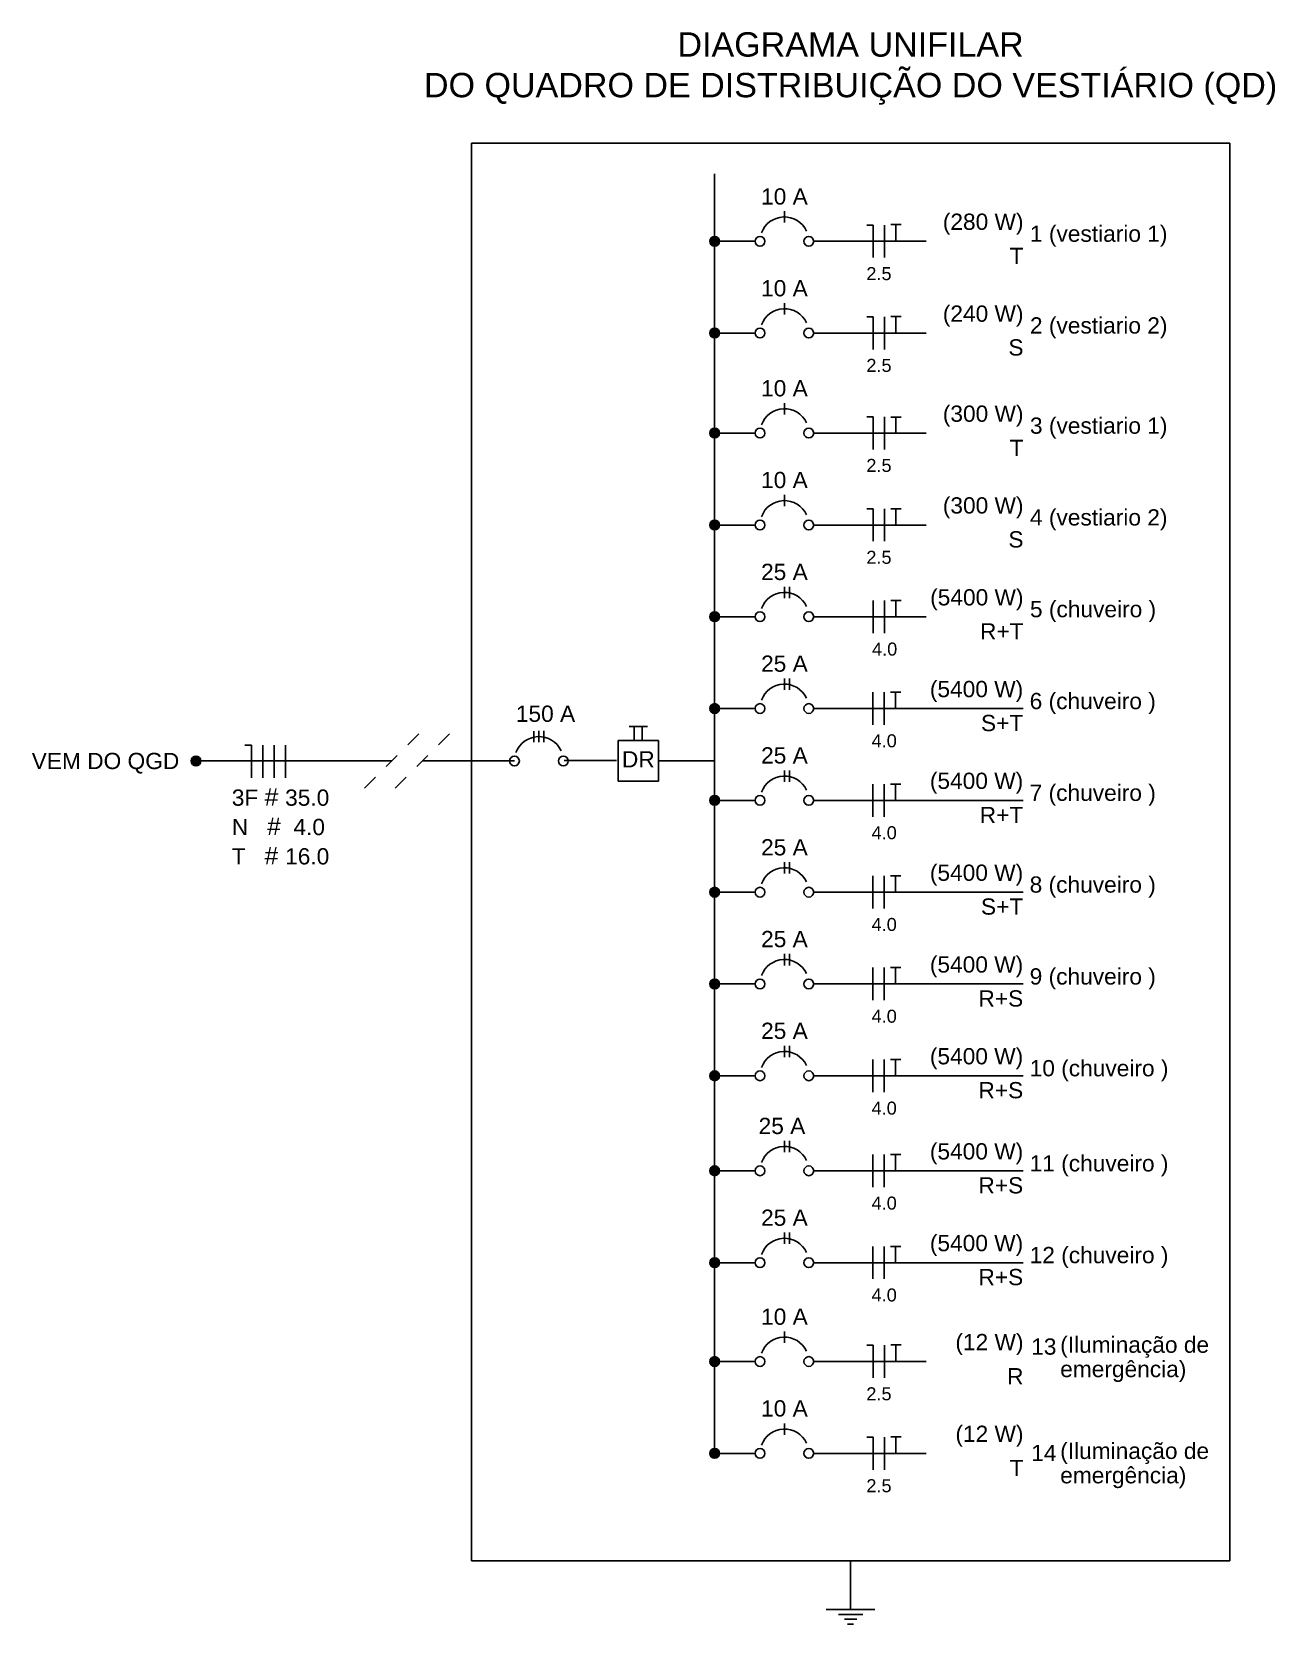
# Model space of a CAD drawing. Header units: inches. Extents: x 3 to 194, y 29 to 128.
# Drawn here: x 83.88 to 91.98, y 70.36 to 80.74 of the extents above; entities that cross this region are included whole.
import ezdxf

# ---------------------------------------------------------------- set-up
doc = ezdxf.new("R2010")
doc.units = ezdxf.units.IN
doc.header["$MEASUREMENT"] = 0
doc.linetypes.add('CONTINU', pattern=[0])
doc.linetypes.add('DASHDOT2', pattern=[0.5, 0.25, -0.125, 0, -0.125])
for name, color, linetype in [('DI-Barramento', 6, 'Continuous'), ('DI-Disjuntor', 1, 'Continuous'), ('DI-Fios', 3, 'Continuous'), ('DI-Linhas_do_diagrama', 9, 'Continuous'), ('DI-Textos_do_diagrama', 7, 'Continuous'), ('DI-Textos_do_quadro', 2, 'Continuous'), ('DI-Título_do_quadro', 1, 'Continuous'), ('EL-Condutos', 2, 'Continuous'), ('P-SIMBOL', 5, 'Continuous')]:
    doc.layers.add(name, color=color, linetype=linetype)
doc.styles.add('ARIAL', font='arial.ttf')

msp = doc.modelspace()

# ---------------------------------------------------------------- hatches: boundary and pattern name
at = {"layer": 'DI-Linhas_do_diagrama', "linetype": 'Continuous'}
for points in [[(88.363, 79.374), (88.363, 79.377), (88.363, 79.38), (88.362, 79.382), (88.361, 79.385), (88.36, 79.388), (88.359, 79.39), (88.358, 79.392), (88.356, 79.395), (88.354, 79.397), (88.352, 79.399), (88.35, 79.4), (88.347, 79.402), (88.345, 79.403), (88.342, 79.404), (88.34, 79.405), (88.337, 79.406), (88.334, 79.406), (88.332, 79.406), (88.329, 79.406), (88.326, 79.406), (88.323, 79.405), (88.321, 79.404), (88.318, 79.403), (88.316, 79.402), (88.313, 79.4), (88.311, 79.399), (88.309, 79.397), (88.307, 79.395), (88.305, 79.392), (88.304, 79.39), (88.303, 79.388), (88.302, 79.385), (88.301, 79.382), (88.3, 79.38), (88.3, 79.377), (88.3, 79.374), (88.332, 79.374)], [(88.3, 79.374), (88.3, 79.371), (88.3, 79.369), (88.301, 79.366), (88.302, 79.363), (88.303, 79.361), (88.304, 79.358), (88.305, 79.356), (88.307, 79.354), (88.309, 79.352), (88.311, 79.35), (88.313, 79.348), (88.316, 79.347), (88.318, 79.345), (88.321, 79.344), (88.323, 79.344), (88.326, 79.343), (88.329, 79.343), (88.332, 79.342), (88.334, 79.343), (88.337, 79.343), (88.34, 79.344), (88.342, 79.344), (88.345, 79.345), (88.347, 79.347), (88.35, 79.348), (88.352, 79.35), (88.354, 79.352), (88.356, 79.354), (88.358, 79.356), (88.359, 79.358), (88.36, 79.361), (88.361, 79.363), (88.362, 79.366), (88.363, 79.369), (88.363, 79.371), (88.363, 79.374), (88.332, 79.374)], [(88.363, 78.776), (88.363, 78.779), (88.363, 78.781), (88.362, 78.784), (88.361, 78.787), (88.36, 78.789), (88.359, 78.792), (88.358, 78.794), (88.356, 78.796), (88.354, 78.798), (88.352, 78.8), (88.35, 78.802), (88.347, 78.803), (88.345, 78.805), (88.342, 78.806), (88.34, 78.807), (88.337, 78.807), (88.334, 78.808), (88.332, 78.808), (88.329, 78.808), (88.326, 78.807), (88.323, 78.807), (88.321, 78.806), (88.318, 78.805), (88.316, 78.803), (88.313, 78.802), (88.311, 78.8), (88.309, 78.798), (88.307, 78.796), (88.305, 78.794), (88.304, 78.792), (88.303, 78.789), (88.302, 78.787), (88.301, 78.784), (88.3, 78.781), (88.3, 78.779), (88.3, 78.776), (88.332, 78.776)], [(88.3, 78.776), (88.3, 78.773), (88.3, 78.77), (88.301, 78.768), (88.302, 78.765), (88.303, 78.762), (88.304, 78.76), (88.305, 78.758), (88.307, 78.755), (88.309, 78.753), (88.311, 78.752), (88.313, 78.75), (88.316, 78.748), (88.318, 78.747), (88.321, 78.746), (88.323, 78.745), (88.326, 78.745), (88.329, 78.744), (88.332, 78.744), (88.334, 78.744), (88.337, 78.745), (88.34, 78.745), (88.342, 78.746), (88.345, 78.747), (88.347, 78.748), (88.35, 78.75), (88.352, 78.752), (88.354, 78.753), (88.356, 78.755), (88.358, 78.758), (88.359, 78.76), (88.36, 78.762), (88.361, 78.765), (88.362, 78.768), (88.363, 78.77), (88.363, 78.773), (88.363, 78.776), (88.332, 78.776)], [(88.363, 78.124), (88.363, 78.126), (88.363, 78.129), (88.362, 78.132), (88.361, 78.135), (88.36, 78.137), (88.359, 78.14), (88.358, 78.142), (88.356, 78.144), (88.354, 78.146), (88.352, 78.148), (88.35, 78.15), (88.347, 78.151), (88.345, 78.152), (88.342, 78.154), (88.34, 78.154), (88.337, 78.155), (88.334, 78.155), (88.332, 78.155), (88.329, 78.155), (88.326, 78.155), (88.323, 78.154), (88.321, 78.154), (88.318, 78.152), (88.316, 78.151), (88.313, 78.15), (88.311, 78.148), (88.309, 78.146), (88.307, 78.144), (88.305, 78.142), (88.304, 78.14), (88.303, 78.137), (88.302, 78.135), (88.301, 78.132), (88.3, 78.129), (88.3, 78.126), (88.3, 78.124), (88.332, 78.124)], [(88.3, 78.124), (88.3, 78.121), (88.3, 78.118), (88.301, 78.115), (88.302, 78.113), (88.303, 78.11), (88.304, 78.108), (88.305, 78.105), (88.307, 78.103), (88.309, 78.101), (88.311, 78.099), (88.313, 78.098), (88.316, 78.096), (88.318, 78.095), (88.321, 78.094), (88.323, 78.093), (88.326, 78.092), (88.329, 78.092), (88.332, 78.092), (88.334, 78.092), (88.337, 78.092), (88.34, 78.093), (88.342, 78.094), (88.345, 78.095), (88.347, 78.096), (88.35, 78.098), (88.352, 78.099), (88.354, 78.101), (88.356, 78.103), (88.358, 78.105), (88.359, 78.108), (88.36, 78.11), (88.361, 78.113), (88.362, 78.115), (88.363, 78.118), (88.363, 78.121), (88.363, 78.124), (88.332, 78.124)], [(88.363, 77.525), (88.363, 77.528), (88.363, 77.531), (88.362, 77.534), (88.361, 77.536), (88.36, 77.539), (88.359, 77.541), (88.358, 77.544), (88.356, 77.546), (88.354, 77.548), (88.352, 77.55), (88.35, 77.551), (88.347, 77.553), (88.345, 77.554), (88.342, 77.555), (88.34, 77.556), (88.337, 77.557), (88.334, 77.557), (88.332, 77.557), (88.329, 77.557), (88.326, 77.557), (88.323, 77.556), (88.321, 77.555), (88.318, 77.554), (88.316, 77.553), (88.313, 77.551), (88.311, 77.55), (88.309, 77.548), (88.307, 77.546), (88.305, 77.544), (88.304, 77.541), (88.303, 77.539), (88.302, 77.536), (88.301, 77.534), (88.3, 77.531), (88.3, 77.528), (88.3, 77.525), (88.332, 77.525)], [(88.3, 77.525), (88.3, 77.523), (88.3, 77.52), (88.301, 77.517), (88.302, 77.514), (88.303, 77.512), (88.304, 77.509), (88.305, 77.507), (88.307, 77.505), (88.309, 77.503), (88.311, 77.501), (88.313, 77.499), (88.316, 77.498), (88.318, 77.497), (88.321, 77.495), (88.323, 77.495), (88.326, 77.494), (88.329, 77.494), (88.332, 77.494), (88.334, 77.494), (88.337, 77.494), (88.34, 77.495), (88.342, 77.495), (88.345, 77.497), (88.347, 77.498), (88.35, 77.499), (88.352, 77.501), (88.354, 77.503), (88.356, 77.505), (88.358, 77.507), (88.359, 77.509), (88.36, 77.512), (88.361, 77.514), (88.362, 77.517), (88.363, 77.52), (88.363, 77.523), (88.363, 77.525), (88.332, 77.525)], [(88.363, 76.927), (88.363, 76.93), (88.363, 76.933), (88.362, 76.935), (88.361, 76.938), (88.36, 76.94), (88.359, 76.943), (88.358, 76.945), (88.356, 76.947), (88.354, 76.949), (88.352, 76.951), (88.35, 76.953), (88.347, 76.955), (88.345, 76.956), (88.342, 76.957), (88.34, 76.958), (88.337, 76.958), (88.334, 76.959), (88.332, 76.959), (88.329, 76.959), (88.326, 76.958), (88.323, 76.958), (88.321, 76.957), (88.318, 76.956), (88.316, 76.955), (88.313, 76.953), (88.311, 76.951), (88.309, 76.949), (88.307, 76.947), (88.305, 76.945), (88.304, 76.943), (88.303, 76.94), (88.302, 76.938), (88.301, 76.935), (88.3, 76.933), (88.3, 76.93), (88.3, 76.927), (88.332, 76.927)], [(88.3, 76.927), (88.3, 76.924), (88.3, 76.921), (88.301, 76.919), (88.302, 76.916), (88.303, 76.914), (88.304, 76.911), (88.305, 76.909), (88.307, 76.907), (88.309, 76.905), (88.311, 76.903), (88.313, 76.901), (88.316, 76.9), (88.318, 76.898), (88.321, 76.897), (88.323, 76.896), (88.326, 76.896), (88.329, 76.895), (88.332, 76.895), (88.334, 76.895), (88.337, 76.896), (88.34, 76.896), (88.342, 76.897), (88.345, 76.898), (88.347, 76.9), (88.35, 76.901), (88.352, 76.903), (88.354, 76.905), (88.356, 76.907), (88.358, 76.909), (88.359, 76.911), (88.36, 76.914), (88.361, 76.916), (88.362, 76.919), (88.363, 76.921), (88.363, 76.924), (88.363, 76.927), (88.332, 76.927)], [(88.363, 76.329), (88.363, 76.331), (88.363, 76.334), (88.362, 76.337), (88.361, 76.34), (88.36, 76.342), (88.359, 76.345), (88.358, 76.347), (88.356, 76.349), (88.354, 76.351), (88.352, 76.353), (88.35, 76.355), (88.347, 76.356), (88.345, 76.357), (88.342, 76.359), (88.34, 76.359), (88.337, 76.36), (88.334, 76.36), (88.332, 76.36), (88.329, 76.36), (88.326, 76.36), (88.323, 76.359), (88.321, 76.359), (88.318, 76.357), (88.316, 76.356), (88.313, 76.355), (88.311, 76.353), (88.309, 76.351), (88.307, 76.349), (88.305, 76.347), (88.304, 76.345), (88.303, 76.342), (88.302, 76.34), (88.301, 76.337), (88.3, 76.334), (88.3, 76.331), (88.3, 76.329), (88.332, 76.329)], [(88.3, 76.329), (88.3, 76.326), (88.3, 76.323), (88.301, 76.32), (88.302, 76.318), (88.303, 76.315), (88.304, 76.313), (88.305, 76.31), (88.307, 76.308), (88.309, 76.306), (88.311, 76.304), (88.313, 76.303), (88.316, 76.301), (88.318, 76.3), (88.321, 76.299), (88.323, 76.298), (88.326, 76.297), (88.329, 76.297), (88.332, 76.297), (88.334, 76.297), (88.337, 76.297), (88.34, 76.298), (88.342, 76.299), (88.345, 76.3), (88.347, 76.301), (88.35, 76.303), (88.352, 76.304), (88.354, 76.306), (88.356, 76.308), (88.358, 76.31), (88.359, 76.313), (88.36, 76.315), (88.361, 76.318), (88.362, 76.32), (88.363, 76.323), (88.363, 76.326), (88.363, 76.329), (88.332, 76.329)], [(84.984, 75.987), (84.984, 75.99), (84.984, 75.993), (84.983, 75.995), (84.982, 75.998), (84.981, 76.001), (84.98, 76.003), (84.979, 76.005), (84.977, 76.008), (84.975, 76.01), (84.973, 76.011), (84.971, 76.013), (84.969, 76.015), (84.966, 76.016), (84.963, 76.017), (84.961, 76.018), (84.958, 76.018), (84.955, 76.019), (84.953, 76.019), (84.95, 76.019), (84.947, 76.018), (84.944, 76.018), (84.942, 76.017), (84.939, 76.016), (84.937, 76.015), (84.934, 76.013), (84.932, 76.011), (84.93, 76.01), (84.928, 76.008), (84.927, 76.005), (84.925, 76.003), (84.924, 76.001), (84.923, 75.998), (84.922, 75.995), (84.921, 75.993), (84.921, 75.99), (84.921, 75.987), (84.953, 75.987)], [(84.921, 75.987), (84.921, 75.984), (84.921, 75.982), (84.922, 75.979), (84.923, 75.976), (84.924, 75.974), (84.925, 75.971), (84.927, 75.969), (84.928, 75.967), (84.93, 75.965), (84.932, 75.963), (84.934, 75.961), (84.937, 75.96), (84.939, 75.958), (84.942, 75.957), (84.944, 75.956), (84.947, 75.956), (84.95, 75.956), (84.953, 75.955), (84.955, 75.956), (84.958, 75.956), (84.961, 75.956), (84.963, 75.957), (84.966, 75.958), (84.969, 75.96), (84.971, 75.961), (84.973, 75.963), (84.975, 75.965), (84.977, 75.967), (84.979, 75.969), (84.98, 75.971), (84.981, 75.974), (84.982, 75.976), (84.983, 75.979), (84.984, 75.982), (84.984, 75.984), (84.984, 75.987), (84.953, 75.987)], [(88.363, 75.73), (88.363, 75.733), (88.363, 75.736), (88.362, 75.739), (88.361, 75.741), (88.36, 75.744), (88.359, 75.746), (88.358, 75.749), (88.356, 75.751), (88.354, 75.753), (88.352, 75.755), (88.35, 75.756), (88.347, 75.758), (88.345, 75.759), (88.342, 75.76), (88.34, 75.761), (88.337, 75.762), (88.334, 75.762), (88.332, 75.762), (88.329, 75.762), (88.326, 75.762), (88.323, 75.761), (88.321, 75.76), (88.318, 75.759), (88.316, 75.758), (88.313, 75.756), (88.311, 75.755), (88.309, 75.753), (88.307, 75.751), (88.305, 75.749), (88.304, 75.746), (88.303, 75.744), (88.302, 75.741), (88.301, 75.739), (88.3, 75.736), (88.3, 75.733), (88.3, 75.73), (88.332, 75.73)], [(88.3, 75.73), (88.3, 75.728), (88.3, 75.725), (88.301, 75.722), (88.302, 75.719), (88.303, 75.717), (88.304, 75.714), (88.305, 75.712), (88.307, 75.71), (88.309, 75.708), (88.311, 75.706), (88.313, 75.704), (88.316, 75.703), (88.318, 75.702), (88.321, 75.7), (88.323, 75.7), (88.326, 75.699), (88.329, 75.699), (88.332, 75.699), (88.334, 75.699), (88.337, 75.699), (88.34, 75.7), (88.342, 75.7), (88.345, 75.702), (88.347, 75.703), (88.35, 75.704), (88.352, 75.706), (88.354, 75.708), (88.356, 75.71), (88.358, 75.712), (88.359, 75.714), (88.36, 75.717), (88.361, 75.719), (88.362, 75.722), (88.363, 75.725), (88.363, 75.728), (88.363, 75.73), (88.332, 75.73)], [(88.363, 75.132), (88.363, 75.135), (88.363, 75.138), (88.362, 75.14), (88.361, 75.143), (88.36, 75.145), (88.359, 75.148), (88.358, 75.15), (88.356, 75.152), (88.354, 75.154), (88.352, 75.156), (88.35, 75.158), (88.347, 75.16), (88.345, 75.161), (88.342, 75.162), (88.34, 75.163), (88.337, 75.163), (88.334, 75.164), (88.332, 75.164), (88.329, 75.164), (88.326, 75.163), (88.323, 75.163), (88.321, 75.162), (88.318, 75.161), (88.316, 75.16), (88.313, 75.158), (88.311, 75.156), (88.309, 75.154), (88.307, 75.152), (88.305, 75.15), (88.304, 75.148), (88.303, 75.145), (88.302, 75.143), (88.301, 75.14), (88.3, 75.138), (88.3, 75.135), (88.3, 75.132), (88.332, 75.132)], [(88.3, 75.132), (88.3, 75.129), (88.3, 75.126), (88.301, 75.124), (88.302, 75.121), (88.303, 75.119), (88.304, 75.116), (88.305, 75.114), (88.307, 75.112), (88.309, 75.11), (88.311, 75.108), (88.313, 75.106), (88.316, 75.104), (88.318, 75.103), (88.321, 75.102), (88.323, 75.101), (88.326, 75.101), (88.329, 75.1), (88.332, 75.1), (88.334, 75.1), (88.337, 75.101), (88.34, 75.101), (88.342, 75.102), (88.345, 75.103), (88.347, 75.104), (88.35, 75.106), (88.352, 75.108), (88.354, 75.11), (88.356, 75.112), (88.358, 75.114), (88.359, 75.116), (88.36, 75.119), (88.361, 75.121), (88.362, 75.124), (88.363, 75.126), (88.363, 75.129), (88.363, 75.132), (88.332, 75.132)], [(88.363, 74.534), (88.363, 74.536), (88.363, 74.539), (88.362, 74.542), (88.361, 74.545), (88.36, 74.547), (88.359, 74.55), (88.358, 74.552), (88.356, 74.554), (88.354, 74.556), (88.352, 74.558), (88.35, 74.56), (88.347, 74.561), (88.345, 74.562), (88.342, 74.564), (88.34, 74.564), (88.337, 74.565), (88.334, 74.565), (88.332, 74.565), (88.329, 74.565), (88.326, 74.565), (88.323, 74.564), (88.321, 74.564), (88.318, 74.562), (88.316, 74.561), (88.313, 74.56), (88.311, 74.558), (88.309, 74.556), (88.307, 74.554), (88.305, 74.552), (88.304, 74.55), (88.303, 74.547), (88.302, 74.545), (88.301, 74.542), (88.3, 74.539), (88.3, 74.536), (88.3, 74.534), (88.332, 74.534)], [(88.3, 74.534), (88.3, 74.531), (88.3, 74.528), (88.301, 74.525), (88.302, 74.523), (88.303, 74.52), (88.304, 74.518), (88.305, 74.515), (88.307, 74.513), (88.309, 74.511), (88.311, 74.509), (88.313, 74.508), (88.316, 74.506), (88.318, 74.505), (88.321, 74.504), (88.323, 74.503), (88.326, 74.502), (88.329, 74.502), (88.332, 74.502), (88.334, 74.502), (88.337, 74.502), (88.34, 74.503), (88.342, 74.504), (88.345, 74.505), (88.347, 74.506), (88.35, 74.508), (88.352, 74.509), (88.354, 74.511), (88.356, 74.513), (88.358, 74.515), (88.359, 74.518), (88.36, 74.52), (88.361, 74.523), (88.362, 74.525), (88.363, 74.528), (88.363, 74.531), (88.363, 74.534), (88.332, 74.534)], [(88.363, 73.935), (88.363, 73.938), (88.363, 73.941), (88.362, 73.944), (88.361, 73.946), (88.36, 73.949), (88.359, 73.951), (88.358, 73.954), (88.356, 73.956), (88.354, 73.958), (88.352, 73.96), (88.35, 73.961), (88.347, 73.963), (88.345, 73.964), (88.342, 73.965), (88.34, 73.966), (88.337, 73.967), (88.334, 73.967), (88.332, 73.967), (88.329, 73.967), (88.326, 73.967), (88.323, 73.966), (88.321, 73.965), (88.318, 73.964), (88.316, 73.963), (88.313, 73.961), (88.311, 73.96), (88.309, 73.958), (88.307, 73.956), (88.305, 73.954), (88.304, 73.951), (88.303, 73.949), (88.302, 73.946), (88.301, 73.944), (88.3, 73.941), (88.3, 73.938), (88.3, 73.935), (88.332, 73.935)], [(88.3, 73.935), (88.3, 73.933), (88.3, 73.93), (88.301, 73.927), (88.302, 73.924), (88.303, 73.922), (88.304, 73.919), (88.305, 73.917), (88.307, 73.915), (88.309, 73.913), (88.311, 73.911), (88.313, 73.909), (88.316, 73.908), (88.318, 73.907), (88.321, 73.905), (88.323, 73.905), (88.326, 73.904), (88.329, 73.904), (88.332, 73.904), (88.334, 73.904), (88.337, 73.904), (88.34, 73.905), (88.342, 73.905), (88.345, 73.907), (88.347, 73.908), (88.35, 73.909), (88.352, 73.911), (88.354, 73.913), (88.356, 73.915), (88.358, 73.917), (88.359, 73.919), (88.36, 73.922), (88.361, 73.924), (88.362, 73.927), (88.363, 73.93), (88.363, 73.933), (88.363, 73.935), (88.332, 73.935)], [(88.363, 73.316), (88.363, 73.318), (88.363, 73.321), (88.362, 73.324), (88.361, 73.327), (88.36, 73.329), (88.359, 73.332), (88.358, 73.334), (88.356, 73.336), (88.354, 73.338), (88.352, 73.34), (88.35, 73.342), (88.347, 73.343), (88.345, 73.345), (88.342, 73.346), (88.34, 73.346), (88.337, 73.347), (88.334, 73.347), (88.332, 73.347), (88.329, 73.347), (88.326, 73.347), (88.323, 73.346), (88.321, 73.346), (88.318, 73.345), (88.316, 73.343), (88.313, 73.342), (88.311, 73.34), (88.309, 73.338), (88.307, 73.336), (88.305, 73.334), (88.304, 73.332), (88.303, 73.329), (88.302, 73.327), (88.301, 73.324), (88.3, 73.321), (88.3, 73.318), (88.3, 73.316), (88.332, 73.316)], [(88.3, 73.316), (88.3, 73.313), (88.3, 73.31), (88.301, 73.307), (88.302, 73.305), (88.303, 73.302), (88.304, 73.3), (88.305, 73.297), (88.307, 73.295), (88.309, 73.293), (88.311, 73.291), (88.313, 73.29), (88.316, 73.288), (88.318, 73.287), (88.321, 73.286), (88.323, 73.285), (88.326, 73.284), (88.329, 73.284), (88.332, 73.284), (88.334, 73.284), (88.337, 73.284), (88.34, 73.285), (88.342, 73.286), (88.345, 73.287), (88.347, 73.288), (88.35, 73.29), (88.352, 73.291), (88.354, 73.293), (88.356, 73.295), (88.358, 73.297), (88.359, 73.3), (88.36, 73.302), (88.361, 73.305), (88.362, 73.307), (88.363, 73.31), (88.363, 73.313), (88.363, 73.316), (88.332, 73.316), (88.347, 73.316)], [(88.363, 72.717), (88.363, 72.72), (88.363, 72.723), (88.362, 72.726), (88.361, 72.728), (88.36, 72.731), (88.359, 72.733), (88.358, 72.736), (88.356, 72.738), (88.354, 72.74), (88.352, 72.742), (88.35, 72.743), (88.347, 72.745), (88.345, 72.746), (88.342, 72.747), (88.34, 72.748), (88.337, 72.749), (88.334, 72.749), (88.332, 72.749), (88.329, 72.749), (88.326, 72.749), (88.323, 72.748), (88.321, 72.747), (88.318, 72.746), (88.316, 72.745), (88.313, 72.743), (88.311, 72.742), (88.309, 72.74), (88.307, 72.738), (88.305, 72.736), (88.304, 72.733), (88.303, 72.731), (88.302, 72.728), (88.301, 72.726), (88.3, 72.723), (88.3, 72.72), (88.3, 72.717), (88.332, 72.717)], [(88.3, 72.717), (88.3, 72.715), (88.3, 72.712), (88.301, 72.709), (88.302, 72.707), (88.303, 72.704), (88.304, 72.701), (88.305, 72.699), (88.307, 72.697), (88.309, 72.695), (88.311, 72.693), (88.313, 72.691), (88.316, 72.69), (88.318, 72.689), (88.321, 72.688), (88.323, 72.687), (88.326, 72.686), (88.329, 72.686), (88.332, 72.686), (88.334, 72.686), (88.337, 72.686), (88.34, 72.687), (88.342, 72.688), (88.345, 72.689), (88.347, 72.69), (88.35, 72.691), (88.352, 72.693), (88.354, 72.695), (88.356, 72.697), (88.358, 72.699), (88.359, 72.701), (88.36, 72.704), (88.361, 72.707), (88.362, 72.709), (88.363, 72.712), (88.363, 72.715), (88.363, 72.717), (88.332, 72.717)], [(88.363, 72.073), (88.363, 72.075), (88.363, 72.078), (88.362, 72.081), (88.361, 72.084), (88.36, 72.086), (88.359, 72.089), (88.358, 72.091), (88.356, 72.093), (88.354, 72.095), (88.352, 72.097), (88.35, 72.099), (88.347, 72.1), (88.345, 72.102), (88.342, 72.103), (88.34, 72.103), (88.337, 72.104), (88.334, 72.104), (88.332, 72.104), (88.329, 72.104), (88.326, 72.104), (88.323, 72.103), (88.321, 72.103), (88.318, 72.102), (88.316, 72.1), (88.313, 72.099), (88.311, 72.097), (88.309, 72.095), (88.307, 72.093), (88.305, 72.091), (88.304, 72.089), (88.303, 72.086), (88.302, 72.084), (88.301, 72.081), (88.3, 72.078), (88.3, 72.075), (88.3, 72.073), (88.332, 72.073)], [(88.3, 72.073), (88.3, 72.07), (88.3, 72.067), (88.301, 72.065), (88.302, 72.062), (88.303, 72.059), (88.304, 72.057), (88.305, 72.055), (88.307, 72.052), (88.309, 72.05), (88.311, 72.048), (88.313, 72.047), (88.316, 72.045), (88.318, 72.044), (88.321, 72.043), (88.323, 72.042), (88.326, 72.041), (88.329, 72.041), (88.332, 72.041), (88.334, 72.041), (88.337, 72.041), (88.34, 72.042), (88.342, 72.043), (88.345, 72.044), (88.347, 72.045), (88.35, 72.047), (88.352, 72.048), (88.354, 72.05), (88.356, 72.052), (88.358, 72.055), (88.359, 72.057), (88.36, 72.059), (88.361, 72.062), (88.362, 72.065), (88.363, 72.067), (88.363, 72.07), (88.363, 72.073), (88.332, 72.073)], [(88.363, 71.474), (88.363, 71.477), (88.363, 71.48), (88.362, 71.483), (88.361, 71.485), (88.36, 71.488), (88.359, 71.49), (88.358, 71.493), (88.356, 71.495), (88.354, 71.497), (88.352, 71.499), (88.35, 71.5), (88.347, 71.502), (88.345, 71.503), (88.342, 71.504), (88.34, 71.505), (88.337, 71.506), (88.334, 71.506), (88.332, 71.506), (88.329, 71.506), (88.326, 71.506), (88.323, 71.505), (88.321, 71.504), (88.318, 71.503), (88.316, 71.502), (88.313, 71.5), (88.311, 71.499), (88.309, 71.497), (88.307, 71.495), (88.305, 71.493), (88.304, 71.49), (88.303, 71.488), (88.302, 71.485), (88.301, 71.483), (88.3, 71.48), (88.3, 71.477), (88.3, 71.474), (88.332, 71.474)], [(88.3, 71.474), (88.3, 71.472), (88.3, 71.469), (88.301, 71.466), (88.302, 71.464), (88.303, 71.461), (88.304, 71.459), (88.305, 71.456), (88.307, 71.454), (88.309, 71.452), (88.311, 71.45), (88.313, 71.448), (88.316, 71.447), (88.318, 71.446), (88.321, 71.445), (88.323, 71.444), (88.326, 71.443), (88.329, 71.443), (88.332, 71.443), (88.334, 71.443), (88.337, 71.443), (88.34, 71.444), (88.342, 71.445), (88.345, 71.446), (88.347, 71.447), (88.35, 71.448), (88.352, 71.45), (88.354, 71.452), (88.356, 71.454), (88.358, 71.456), (88.359, 71.459), (88.36, 71.461), (88.361, 71.464), (88.362, 71.466), (88.363, 71.469), (88.363, 71.472), (88.363, 71.474), (88.332, 71.474)]]:
    msp.add_hatch(color=1, dxfattribs=at).paths.add_polyline_path(points)

# ---------------------------------------------------------------- linework, layer by layer
at = {"color": 1}
msp.add_line((87.155, 76.182), (87.155, 76.109), dxfattribs=at)
at = {"layer": 'DI-Barramento', "linetype": 'Continuous'}
msp.add_line((88.332, 79.814), (88.332, 71.474), dxfattribs=at)
at = {"layer": 'DI-Disjuntor', "linetype": 'Continuous'}
for p, q in [((88.787, 79.496), (88.787, 79.57)), ((88.787, 78.898), (88.787, 78.972)), ((88.787, 78.245), (88.787, 78.32)), ((88.787, 77.647), (88.787, 77.721)), ((88.787, 77.049), (88.787, 77.123)), ((88.819, 77.049), (88.819, 77.123)), ((88.787, 76.45), (88.787, 76.525)), ((88.819, 76.45), (88.819, 76.525)), ((87.187, 76.109), (87.187, 76.183)), ((87.219, 76.109), (87.219, 76.183)), ((87.775, 76.212), (87.894, 76.212)), ((87.808, 76.12), (87.808, 76.212)), ((87.861, 76.12), (87.861, 76.212)), ((87.703, 76.12), (87.703, 75.855)), ((87.967, 76.12), (87.703, 76.12)), ((87.967, 76.12), (87.967, 75.855)), ((88.787, 75.852), (88.787, 75.926)), ((88.819, 75.852), (88.819, 75.926)), ((87.967, 75.855), (87.703, 75.855)), ((88.787, 75.254), (88.787, 75.328)), ((88.819, 75.254), (88.819, 75.328)), ((88.787, 74.655), (88.787, 74.73)), ((88.819, 74.655), (88.819, 74.73)), ((88.787, 74.057), (88.787, 74.131)), ((88.819, 74.057), (88.819, 74.131)), ((88.787, 73.437), (88.787, 73.512)), ((88.819, 73.437), (88.819, 73.512)), ((88.787, 72.839), (88.787, 72.913)), ((88.819, 72.839), (88.819, 72.913)), ((88.787, 72.195), (88.787, 72.269)), ((88.787, 71.596), (88.787, 71.67))]:
    msp.add_line(p, q, dxfattribs=at)
for centre in [(88.628, 79.374), (88.946, 79.374), (88.628, 78.776), (88.946, 78.776), (88.628, 78.124), (88.946, 78.124), (88.628, 77.525), (88.946, 77.525), (88.628, 76.927), (88.946, 76.927), (88.628, 76.329), (88.946, 76.329), (87.028, 75.987), (87.346, 75.987), (88.628, 75.73), (88.946, 75.73), (88.628, 75.132), (88.946, 75.132), (88.628, 74.534), (88.946, 74.534), (88.628, 73.935), (88.946, 73.935), (88.628, 73.316), (88.946, 73.316), (88.628, 72.717), (88.946, 72.717), (88.628, 72.073), (88.946, 72.073), (88.628, 71.474), (88.946, 71.474)]:
    msp.add_circle(centre, 0.0318, dxfattribs=at)
for centre in [(88.787, 79.374), (88.787, 78.776), (88.787, 78.124), (88.787, 77.525), (88.787, 76.927), (88.787, 76.329), (87.187, 75.987), (88.787, 75.73), (88.787, 75.132), (88.787, 74.534), (88.787, 73.935), (88.787, 73.316), (88.787, 72.717), (88.787, 72.073), (88.787, 71.474)]:
    msp.add_arc(centre, 0.159, 25, 160, dxfattribs=at)
at = {"layer": 'DI-Fios', "color": 2, "linetype": 'Continuous'}
for p, q in [((89.365, 79.48), (89.323, 79.48)), ((89.365, 79.268), (89.365, 79.48)), ((89.439, 79.268), (89.439, 79.48)), ((89.48, 79.483), (89.547, 79.483)), ((89.514, 79.377), (89.514, 79.483)), ((89.365, 78.882), (89.323, 78.882)), ((89.365, 78.67), (89.365, 78.882)), ((89.439, 78.67), (89.439, 78.882)), ((89.48, 78.883), (89.547, 78.883)), ((89.514, 78.777), (89.514, 78.883)), ((89.365, 78.23), (89.323, 78.23)), ((89.365, 78.018), (89.365, 78.23)), ((89.439, 78.018), (89.439, 78.23)), ((89.48, 78.229), (89.547, 78.229)), ((89.514, 78.123), (89.514, 78.229)), ((89.365, 77.631), (89.323, 77.631)), ((89.365, 77.419), (89.365, 77.631)), ((89.439, 77.419), (89.439, 77.631)), ((89.48, 77.631), (89.547, 77.631)), ((89.514, 77.526), (89.514, 77.631)), ((89.365, 76.821), (89.365, 77.033)), ((89.439, 76.821), (89.439, 77.033)), ((89.48, 77.033), (89.547, 77.033)), ((89.514, 76.927), (89.514, 77.033)), ((89.363, 76.223), (89.363, 76.435)), ((89.437, 76.223), (89.437, 76.435)), ((89.478, 76.435), (89.545, 76.435)), ((89.511, 76.329), (89.511, 76.435)), ((89.363, 75.624), (89.363, 75.836)), ((89.437, 75.624), (89.437, 75.836)), ((89.478, 75.836), (89.545, 75.836)), ((89.511, 75.73), (89.511, 75.836)), ((89.363, 75.026), (89.363, 75.238)), ((89.437, 75.026), (89.437, 75.238)), ((89.478, 75.238), (89.545, 75.238)), ((89.511, 75.132), (89.511, 75.238)), ((89.363, 74.428), (89.363, 74.64)), ((89.437, 74.428), (89.437, 74.64)), ((89.478, 74.64), (89.545, 74.64)), ((89.511, 74.534), (89.511, 74.64)), ((89.363, 73.829), (89.363, 74.041)), ((89.437, 73.829), (89.437, 74.041)), ((89.478, 74.041), (89.545, 74.041)), ((89.511, 73.935), (89.511, 74.041)), ((89.363, 73.21), (89.363, 73.422)), ((89.437, 73.21), (89.437, 73.422)), ((89.478, 73.422), (89.545, 73.422)), ((89.511, 73.316), (89.511, 73.422)), ((89.363, 72.611), (89.363, 72.823)), ((89.437, 72.611), (89.437, 72.823)), ((89.478, 72.823), (89.545, 72.823)), ((89.511, 72.717), (89.511, 72.823)), ((89.365, 72.179), (89.323, 72.179)), ((89.365, 71.967), (89.365, 72.179)), ((89.439, 71.967), (89.439, 72.179)), ((89.48, 72.182), (89.547, 72.182)), ((89.514, 72.076), (89.514, 72.182)), ((89.365, 71.58), (89.323, 71.58)), ((89.365, 71.368), (89.365, 71.58)), ((89.439, 71.368), (89.439, 71.58)), ((89.48, 71.581), (89.547, 71.581)), ((89.514, 71.475), (89.514, 71.581))]:
    msp.add_line(p, q, dxfattribs=at)
at = {"layer": 'DI-Fios', "linetype": 'Continuous'}
for p, q in [((85.314, 76.09), (85.271, 76.09)), ((85.314, 75.878), (85.314, 76.09)), ((85.388, 75.878), (85.388, 76.09)), ((85.462, 75.878), (85.462, 76.09)), ((85.536, 75.878), (85.536, 76.09))]:
    msp.add_line(p, q, dxfattribs=at)
at = {"layer": 'DI-Linhas_do_diagrama', "color": 1}
for p, q in [((88.332, 79.374), (88.3, 79.374)), ((88.332, 79.374), (88.3, 79.374)), ((88.332, 79.374), (88.363, 79.374)), ((88.332, 79.374), (88.363, 79.374)), ((88.332, 78.776), (88.3, 78.776)), ((88.332, 78.776), (88.3, 78.776)), ((88.332, 78.776), (88.363, 78.776)), ((88.332, 78.776), (88.363, 78.776)), ((88.332, 78.124), (88.3, 78.124)), ((88.332, 78.124), (88.3, 78.124)), ((88.332, 78.124), (88.363, 78.124)), ((88.332, 78.124), (88.363, 78.124)), ((88.332, 77.525), (88.3, 77.525)), ((88.332, 77.525), (88.3, 77.525)), ((88.332, 77.525), (88.363, 77.525)), ((88.332, 77.525), (88.363, 77.525)), ((88.332, 76.927), (88.3, 76.927)), ((88.332, 76.927), (88.3, 76.927)), ((88.332, 76.927), (88.363, 76.927)), ((88.332, 76.927), (88.363, 76.927)), ((88.332, 76.329), (88.3, 76.329)), ((88.332, 76.329), (88.3, 76.329)), ((88.332, 76.329), (88.363, 76.329)), ((88.332, 76.329), (88.363, 76.329)), ((84.953, 75.987), (84.921, 75.987)), ((84.953, 75.987), (84.921, 75.987)), ((88.332, 75.73), (88.3, 75.73)), ((88.332, 75.73), (88.3, 75.73)), ((88.332, 75.73), (88.363, 75.73)), ((88.332, 75.73), (88.363, 75.73)), ((88.332, 75.132), (88.3, 75.132)), ((88.332, 75.132), (88.3, 75.132)), ((88.332, 75.132), (88.363, 75.132)), ((88.332, 75.132), (88.363, 75.132)), ((88.332, 74.534), (88.3, 74.534)), ((88.332, 74.534), (88.3, 74.534)), ((88.332, 74.534), (88.363, 74.534)), ((88.332, 74.534), (88.363, 74.534)), ((88.332, 73.935), (88.3, 73.935)), ((88.332, 73.935), (88.3, 73.935)), ((88.332, 73.935), (88.363, 73.935)), ((88.332, 73.935), (88.363, 73.935)), ((88.332, 73.316), (88.3, 73.316)), ((88.332, 73.316), (88.3, 73.316)), ((88.332, 73.316), (88.363, 73.316)), ((88.332, 73.316), (88.363, 73.316)), ((88.332, 72.717), (88.3, 72.717)), ((88.332, 72.717), (88.3, 72.717)), ((88.332, 72.717), (88.363, 72.717)), ((88.332, 72.717), (88.363, 72.717)), ((88.332, 72.073), (88.363, 72.073)), ((88.332, 72.073), (88.363, 72.073)), ((88.332, 71.474), (88.363, 71.474)), ((88.332, 71.474), (88.363, 71.474))]:
    msp.add_line(p, q, dxfattribs=at)
at = {"layer": 'DI-Linhas_do_diagrama', "color": 2, "linetype": 'Continuous'}
for p, q in [((88.363, 79.374), (88.596, 79.374)), ((88.978, 79.374), (89.711, 79.374)), ((88.363, 78.776), (88.596, 78.776)), ((88.978, 78.776), (89.711, 78.776)), ((88.363, 78.124), (88.596, 78.124)), ((88.978, 78.124), (89.711, 78.124)), ((88.363, 77.525), (88.596, 77.525)), ((88.978, 77.525), (89.711, 77.525)), ((88.363, 76.927), (88.596, 76.927)), ((88.978, 76.927), (89.711, 76.927)), ((88.363, 76.329), (88.596, 76.329)), ((88.978, 76.329), (90.343, 76.329)), ((88.363, 75.73), (88.596, 75.73)), ((88.978, 75.73), (90.343, 75.73)), ((88.363, 75.132), (88.596, 75.132)), ((88.978, 75.132), (90.343, 75.132)), ((88.363, 74.534), (88.596, 74.534)), ((88.978, 74.534), (90.343, 74.534)), ((88.363, 73.935), (88.596, 73.935)), ((88.978, 73.935), (90.343, 73.935)), ((88.363, 73.316), (88.596, 73.316)), ((88.978, 73.316), (90.343, 73.316)), ((88.363, 72.717), (88.596, 72.717)), ((88.978, 72.717), (90.343, 72.717)), ((88.363, 72.073), (88.596, 72.073)), ((88.978, 72.073), (89.711, 72.073)), ((88.363, 71.474), (88.596, 71.474)), ((88.978, 71.474), (89.711, 71.474))]:
    msp.add_line(p, q, dxfattribs=at)
at = {"layer": 'DI-Linhas_do_diagrama', "color": 1}
for centre, start, end in [((88.332, 79.374), 0, 180), ((88.332, 79.374), 180, 0), ((88.332, 78.776), 0, 180), ((88.332, 78.776), 180, 0), ((88.332, 78.124), 0, 180), ((88.332, 78.124), 180, 0), ((88.332, 77.525), 0, 180), ((88.332, 77.525), 180, 0), ((88.332, 76.927), 0, 180), ((88.332, 76.927), 180, 0), ((88.332, 76.329), 0, 180), ((88.332, 76.329), 180, 0), ((84.953, 75.987), 0, 180), ((84.953, 75.987), 180, 0), ((88.332, 75.73), 0, 180), ((88.332, 75.73), 180, 0), ((88.332, 75.132), 0, 180), ((88.332, 75.132), 180, 0), ((88.332, 74.534), 0, 180), ((88.332, 74.534), 180, 0), ((88.332, 73.935), 0, 180), ((88.332, 73.935), 180, 0), ((88.332, 73.316), 0, 180), ((88.332, 73.316), 180, 0), ((88.332, 72.717), 0, 180), ((88.332, 72.717), 180, 0), ((88.332, 72.073), 0, 180), ((88.332, 72.073), 180, 0), ((88.332, 71.474), 0, 180), ((88.332, 71.474), 180, 0)]:
    msp.add_arc(centre, 0.0318, start, end, dxfattribs=at)
at = {"layer": 'EL-Condutos'}
for p, q in [((86.748, 70.774), (86.748, 80.014)), ((86.748, 80.014), (91.689, 80.014)), ((91.689, 80.014), (91.689, 70.774)), ((84.953, 75.987), (86.228, 75.987)), ((86.428, 75.987), (87.028, 75.987)), ((87.351, 75.991), (87.692, 75.991)), ((87.967, 75.987), (88.332, 75.987)), ((86.748, 70.774), (91.689, 70.774)), ((89.218, 70.774), (89.218, 70.456)), ((89.06, 70.456), (89.377, 70.456)), ((89.139, 70.425), (89.298, 70.425)), ((89.179, 70.393), (89.258, 70.393)), ((89.199, 70.361), (89.238, 70.361))]:
    msp.add_line(p, q, dxfattribs=at)
at = {"layer": 'P-SIMBOL', "color": 3, "linetype": 'DASHDOT2', "ltscale": 0.3}
for p, q in [((86.051, 75.81), (86.405, 76.164)), ((86.251, 75.81), (86.605, 76.164))]:
    msp.add_line(p, q, dxfattribs=at)

# ---------------------------------------------------------------- texts
at = {"layer": 'DI-Disjuntor', "insert": (87.835, 75.945), "char_height": 0.1059, "width": 0.42757, "attachment_point": 8, "line_spacing_factor": 0.9, "style": 'ARIAL'}
msp.add_mtext('DR', dxfattribs=at)
at = {"layer": 'DI-Textos_do_diagrama', "color": 2, "line_spacing_factor": 0.9, "style": 'ARIAL'}
for s, insert, char_height, width, attachment_point in [('10 A', (88.787, 79.612), 0.1059, 0.60958, 8), ('(280 W)', (90.345, 79.417), 0.1059, 1.0516, 9), ('1 (vestiario 1)', (90.387, 79.339), 0.1059, 1.79552, 7), ('T', (90.345, 79.226), 0.106, 0.21379, 9), ('2.5', (89.403, 79.12), 0.0847, 0.33063, 8), ('10 A', (88.787, 79.014), 0.1059, 0.60958, 8), ('(240 W)', (90.345, 78.818), 0.1059, 1.0516, 9), ('2 (vestiario 2)', (90.387, 78.741), 0.1059, 1.79552, 7), ('S', (90.345, 78.628), 0.106, 0.1979, 9), ('2.5', (89.403, 78.522), 0.0847, 0.33063, 8), ('10 A', (88.787, 78.362), 0.1059, 0.60958, 8), ('(300 W)', (90.345, 78.166), 0.1059, 1.0516, 9), ('3 (vestiario 1)', (90.387, 78.088), 0.1059, 1.79552, 7), ('T', (90.345, 77.975), 0.106, 0.21379, 9), ('2.5', (89.403, 77.87), 0.0847, 0.33063, 8), ('10 A', (88.787, 77.764), 0.1059, 0.60958, 8), ('(300 W)', (90.345, 77.568), 0.1059, 1.0516, 9), ('4 (vestiario 2)', (90.387, 77.49), 0.1059, 1.79552, 7), ('S', (90.345, 77.377), 0.106, 0.1979, 9), ('2.5', (89.403, 77.271), 0.0847, 0.33063, 8), ('25 A', (88.787, 77.165), 0.1059, 0.60958, 8), ('(5400 W)', (90.345, 76.969), 0.1059, 1.21627, 9), ('5 (chuveiro )', (90.387, 76.892), 0.1059, 1.81141, 7), ('R+T', (90.345, 76.779), 0.1059, 0.56769, 9), ('4.0', (89.44, 76.673), 0.0847, 0.13225, 8), ('25 A', (88.787, 76.567), 0.1059, 0.60958, 8), ('(5400 W)', (90.343, 76.371), 0.1059, 1.21627, 9), ('6 (chuveiro )', (90.385, 76.293), 0.1059, 1.81141, 7), ('S+T', (90.343, 76.18), 0.1059, 0.5518, 9), ('25 A', (88.787, 75.969), 0.1059, 0.60958, 8), ('4.0', (89.437, 76.075), 0.0847, 0.13225, 8), ('(5400 W)', (90.343, 75.773), 0.1059, 1.21627, 9), ('7 (chuveiro )', (90.385, 75.695), 0.1059, 1.81141, 7), ('R+T', (90.343, 75.582), 0.1059, 0.56769, 9), ('4.0', (89.437, 75.476), 0.0847, 0.13225, 8), ('25 A', (88.787, 75.37), 0.1059, 0.60958, 8), ('(5400 W)', (90.343, 75.174), 0.1059, 1.21627, 9), ('8 (chuveiro )', (90.385, 75.097), 0.1059, 1.81141, 7), ('S+T', (90.343, 74.984), 0.1059, 0.5518, 9), ('4.0', (89.437, 74.878), 0.0847, 0.13225, 8), ('25 A', (88.787, 74.772), 0.1059, 0.60958, 8), ('(5400 W)', (90.343, 74.576), 0.1059, 1.21627, 9), ('9 (chuveiro )', (90.385, 74.498), 0.1059, 1.81141, 7), ('R+S', (90.343, 74.385), 0.1059, 0.58503, 9), ('4.0', (89.437, 74.28), 0.0847, 0.13225, 8), ('25 A', (88.787, 74.174), 0.1059, 0.60958, 8), ('(5400 W)', (90.343, 73.978), 0.1059, 1.21627, 9), ('10 (chuveiro )', (90.385, 73.9), 0.1059, 1.81141, 7), ('R+S', (90.343, 73.787), 0.1059, 0.58503, 9), ('4.0', (89.437, 73.681), 0.0847, 0.13225, 8), ('25 A', (88.771, 73.554), 0.1059, 0.60958, 8), ('(5400 W)', (90.343, 73.358), 0.1059, 1.21627, 9), ('11 (chuveiro )', (90.385, 73.28), 0.1059, 1.81141, 7), ('R+S', (90.343, 73.167), 0.1059, 0.58503, 9), ('25 A', (88.787, 72.956), 0.1059, 0.60958, 8), ('4.0', (89.437, 73.062), 0.0847, 0.13225, 8), ('(5400 W)', (90.343, 72.76), 0.1059, 1.21627, 9), ('12 (chuveiro )', (90.385, 72.682), 0.1059, 1.81141, 7), ('R+S', (90.343, 72.569), 0.1059, 0.58503, 9), ('4.0', (89.437, 72.463), 0.0847, 0.13225, 8), ('10 A', (88.787, 72.311), 0.1059, 0.60958, 8), ('(12 W)', (90.345, 72.115), 0.1059, 1.0516, 9), ('(Iluminação de \\Pemergência)', (90.584, 71.939), 0.1059, 1.79552, 7), ('13 ', (90.395, 72.116), 0.1059, 1.79552, 7), ('R', (90.345, 71.924), 0.106, 0.21379, 9), ('10 A', (88.787, 71.713), 0.1059, 0.60958, 8), ('2.5', (89.403, 71.819), 0.0847, 0.33063, 8), ('(12 W)', (90.345, 71.517), 0.1059, 1.0516, 9), ('14 ', (90.395, 71.424), 0.1059, 1.79552, 7), ('(Iluminação de \\Pemergência)', (90.584, 71.247), 0.1059, 1.79552, 7), ('T', (90.345, 71.326), 0.106, 0.1979, 9), ('2.5', (89.403, 71.22), 0.0847, 0.33063, 8)]:
    msp.add_mtext(s, dxfattribs=dict(at, insert=insert, char_height=char_height, width=width, attachment_point=attachment_point))
at = {"layer": 'DI-Textos_do_quadro', "linetype": 'CONTINU', "insert": (87.037, 76.348), "char_height": 0.1059, "width": 4.19503, "attachment_point": 1, "line_spacing_factor": 0.9, "style": 'ARIAL'}
msp.add_mtext('150 A', dxfattribs=at)
at = {"layer": 'DI-Textos_do_quadro', "linetype": 'CONTINU', "char_height": 0.1059, "attachment_point": 1, "style": 'ARIAL'}
for s, width, insert in [('VEM DO QGD', 4.19503, (83.882, 76.04)), ('3F {\\H1.0833x;# }35.0\\PN   {\\H1.0833x;#}  4.0\\PT   {\\H1.0833x;# }16.0', 1.31304, (85.186, 75.81))]:
    msp.add_mtext_dynamic_manual_height_columns(s, width=width, gutter_width=1, heights=[0], dxfattribs=dict(at, insert=insert))
at = {"layer": 'DI-Título_do_quadro', "color": 3, "insert": (89.218, 80.264), "char_height": 0.15885, "attachment_point": 8, "style": 'ARIAL'}
msp.add_mtext_dynamic_manual_height_columns('DIAGRAMA UNIFILAR\\PDO QUADRO DE DISTRIBUIÇÃO DO VESTIÁRIO (QD)', width=14.9439, gutter_width=1, heights=[0], dxfattribs=at)

doc.saveas('drawing.dxf')
